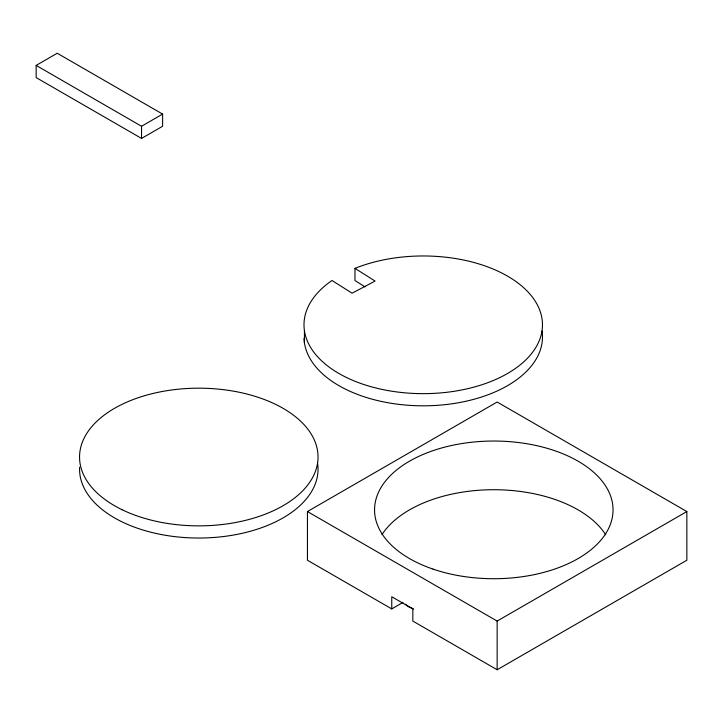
<?xml version="1.0" encoding="UTF-8"?>
<svg xmlns="http://www.w3.org/2000/svg" width="723" height="723" viewBox="0 0 723 723"><rect width="100%" height="100%" fill="white"/><g stroke="black" fill="none" stroke-linecap="round" stroke-linejoin="round"><path stroke-width="1.08" d="M36.15 65.413L57.225 53.24L162.621 114.089L162.621 126.263L141.545 138.427L36.15 77.587L36.15 65.413L141.545 126.263L162.621 114.089M391.758 608.911L307.438 560.235L307.438 511.55L497.144 402.024L686.85 511.55L686.85 560.235L497.144 669.76L412.833 621.075L412.833 608.911L391.758 596.737L391.758 608.911L403 602.413M307.438 511.55L497.144 621.075L686.85 511.55M413.664 609.001L408.549 606.687L405.377 604.247M354.975 268.36L375.083 281.066L352.101 293.195L332.002 280.488A119.241 68.839 0 0 0 392.209 391.279A119.241 68.839 0 0 0 540.687 312.951A119.241 68.839 0 0 0 354.975 268.36L354.975 280.533L365.034 286.886M497.144 621.075L497.144 669.76M304.437 330.718L304.437 342.883M141.545 126.263L141.545 138.427M317.596 463.289A119.241 68.839 0 0 1 202.214 538.002A119.241 68.839 0 0 1 79.611 467.221M542.033 331.071A119.241 68.839 0 0 1 429.579 405.72A119.241 68.839 0 0 1 304.022 338.4M382.015 534.604A119.241 68.839 0 0 1 493.99 489.715A119.241 68.839 0 0 1 605.711 534.803M122.024 509.697A119.241 68.839 0 0 0 316.195 469.073A119.241 68.839 0 0 0 158.174 392.3A119.241 68.839 0 0 0 122.024 509.697M433.032 569.109A119.241 68.839 0 0 0 613.032 510.646A119.241 68.839 0 0 0 435.345 449.878A119.241 68.839 0 0 0 433.032 569.109"/></g></svg>
